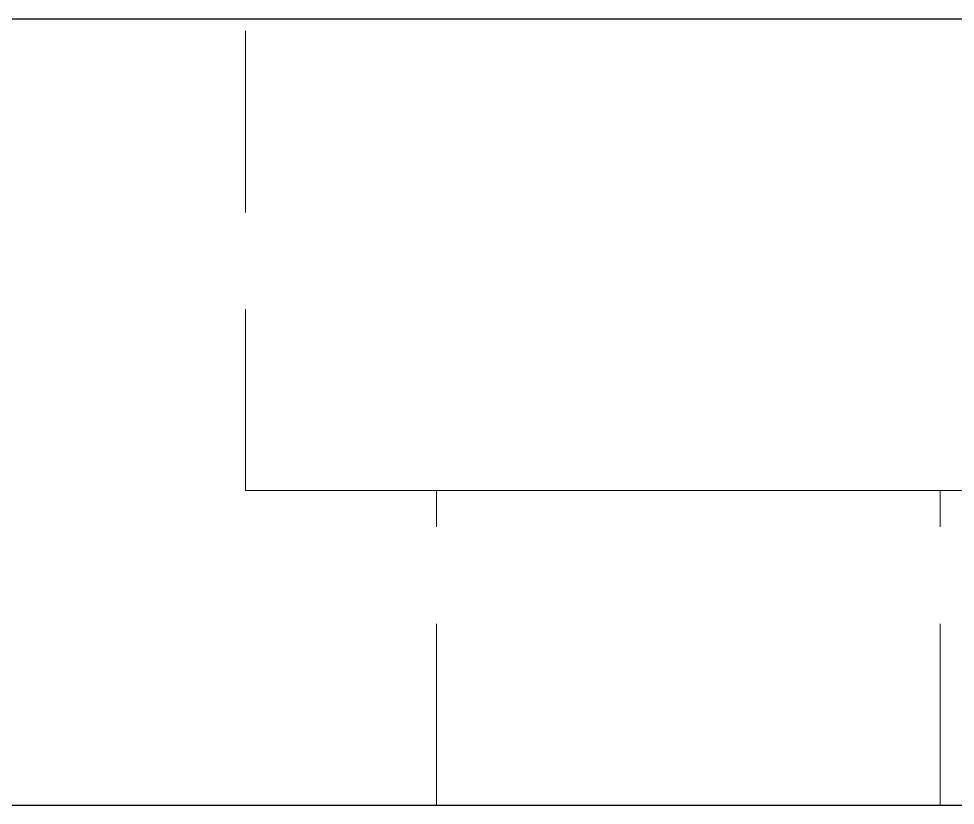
# Paper-space layout '01_三视图' of a CAD drawing. Header units: millimetres. Extents: x 8 to 450, y 8 to 289.
# Drawn here: x 166.03 to 173.77, y 186.75 to 193.25 of the extents above; entities that cross this region are included whole.
import ezdxf

# ---------------------------------------------------------------- set-up
doc = ezdxf.new("R2010")
doc.units = ezdxf.units.MM
doc.linetypes.add('WP_HIDDEN', pattern=[2.3, 1.5, -0.8])
doc.layers.add('HIDDEN', color=7, linetype='WP_HIDDEN', lineweight=13)
doc.layers.add('VISIBLE', color=7, linetype='CONTINUOUS', lineweight=25)

psp = doc.layouts.new('01_三视图')

# ---------------------------------------------------------------- linework, layer by layer
at = {"layer": 'HIDDEN'}
for points in [[(175.2188, 193.25), (175.1271, 193.25), (174.8567, 193.25), (174.4211, 193.25), (173.8421, 193.25), (173.1489, 193.25), (172.3761, 193.25), (171.5625, 193.25), (170.7489, 193.25), (169.9761, 193.25), (169.2829, 193.25), (168.7039, 193.25), (168.2683, 193.25), (167.9979, 193.25), (167.9062, 193.25)], [(167.9062, 189.35), (167.9062, 193.25)], [(175.2188, 189.35), (175.1271, 189.35), (174.8567, 189.35), (174.4211, 189.35), (173.8421, 189.35), (173.1489, 189.35), (172.3761, 189.35), (171.5625, 189.35), (170.7489, 189.35), (169.9761, 189.35), (169.2829, 189.35), (168.7039, 189.35), (168.2683, 189.35), (167.9979, 189.35), (167.9062, 189.35)], [(173.6425, 189.35), (173.5904, 189.35), (173.4365, 189.35), (173.1887, 189.35), (172.8594, 189.35), (172.465, 189.35), (172.0253, 189.35), (171.5625, 189.35), (171.0997, 189.35), (170.66, 189.35), (170.2656, 189.35), (169.9363, 189.35), (169.6885, 189.35), (169.5346, 189.35), (169.4825, 189.35)], [(169.4825, 186.75), (169.4825, 189.35)], [(173.6425, 186.75), (173.6425, 189.35)], [(173.6425, 186.75), (173.5904, 186.75), (173.4365, 186.75), (173.1887, 186.75), (172.8594, 186.75), (172.465, 186.75), (172.0253, 186.75), (171.5625, 186.75), (171.0997, 186.75), (170.66, 186.75), (170.2656, 186.75), (169.9363, 186.75), (169.6885, 186.75), (169.5346, 186.75), (169.4825, 186.75)]]:
    psp.add_lwpolyline(points, dxfattribs=at)
at = {"layer": 'VISIBLE'}
for points in [[(144.75, 193.25), (177.25, 193.25)], [(144.75, 186.75), (177.25, 186.75)]]:
    psp.add_lwpolyline(points, dxfattribs=at)

doc.saveas('drawing.dxf')
